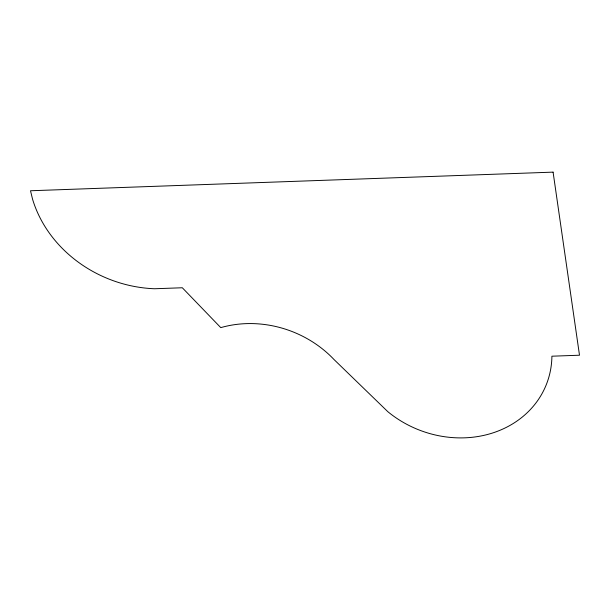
<?xml version="1.0" encoding="UTF-8"?>
<svg xmlns="http://www.w3.org/2000/svg" width="610" height="610" viewBox="0 0 610 610"><rect width="100%" height="100%" fill="white"/><g stroke="black" fill="none" stroke-linecap="round" stroke-linejoin="round"><path stroke-width="0.91" d="M553.087 172.134L30.5 190.755L32.543 199.135A122.213 106.788 21.5 0 0 154.559 288.751L182.314 287.76L220.767 327.631A103.38 90.333 21.5 0 1 334.059 359.572L387.815 411.674A102.061 89.182 21.5 0 0 493.97 432.543A102.061 89.182 21.5 0 0 551.905 356.202L579.5 355.218L553.087 172.134"/></g></svg>
